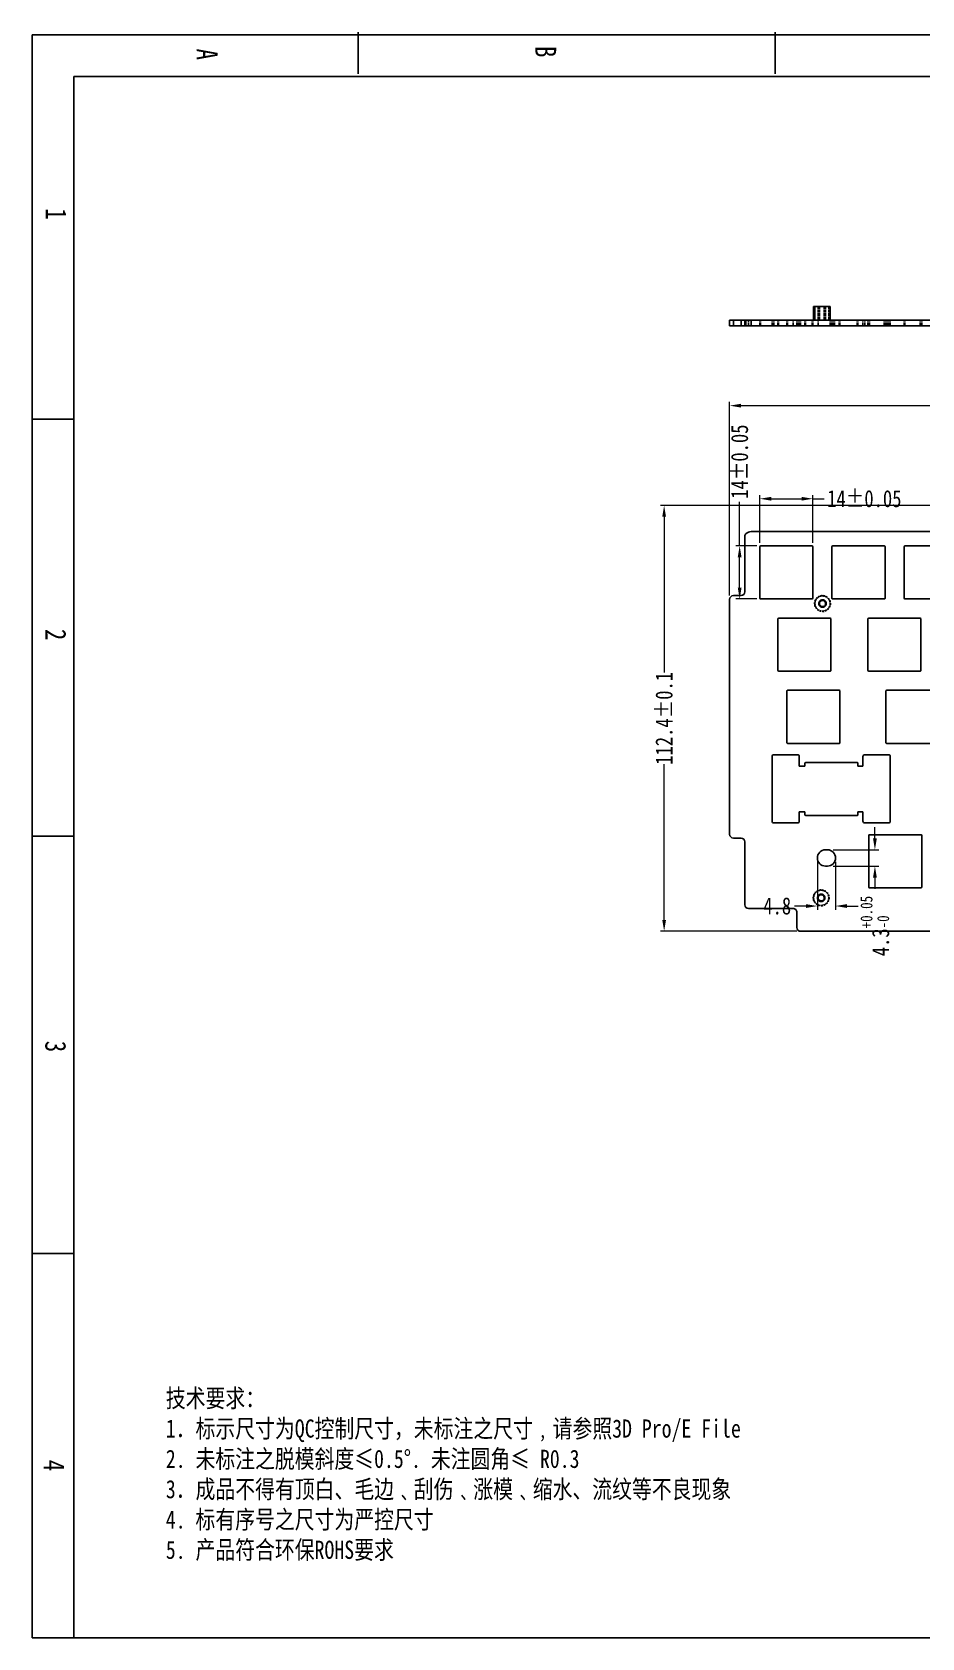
# Model space of a CAD drawing. Header units: inches. Extents: x 197 to 1691, y -77 to 347.
# Drawn here: x 1048.5 to 1283.3, y -76.9 to 346.8 of the extents above; entities that cross this region are included whole.
import ezdxf

# ---------------------------------------------------------------- set-up
doc = ezdxf.new("R2010")
doc.units = ezdxf.units.IN
doc.header["$LTSCALE"] = 1.21
doc.header["$MEASUREMENT"] = 0
doc.header["$PDMODE"] = 3
doc.header["$PDSIZE"] = 0.3125
doc.linetypes.add('HIDDEN', pattern=[0.2, 0.1, -0.1])
doc.layers.get('0').update_dxf_attribs({"linetype": 'CONTINUOUS'})
doc.layers.get('Defpoints').update_dxf_attribs({"linetype": 'CONTINUOUS'})
doc.layers.add('DEFAULT_2', color=8, linetype='HIDDEN')
doc.styles.get("Standard").update_dxf_attribs({"font": 'txt', "width": 0.8})
doc.dimstyles.new('YanXiu', dxfattribs={"dimscale": 1.5, "dimtxt": 3, "dimasz": 2, "dimexe": 0.66, "dimexo": 0.66, "dimgap": 0.66, "dimtad": 0, "dimdsep": 46, "dimtxsty": 'Standard', "dimcen": 0, "dimclrd": 3, "dimclre": 6, "dimclrt": 3, "dimazin": 2, "dimtm": 1e-09, "dimtfac": 1, "dimtofl": 0, "dimtmove": 0, "dimatfit": 3, "dimfxl": 0, "dimlwd": 5, "dimlwe": 5, "dimarcsym": 0})

# ---------------------------------------------------------------- blocks, each defined once
blk = doc.blocks.new('*D56')
at = {"color": 6, "lineweight": 5}
for p, q in [((1232.57, 198.11), (1232.57, 249.23)), ((1528.88, 198.11), (1528.88, 249.23))]:
    blk.add_line(p, q, dxfattribs=at)
at = {"color": 3, "lineweight": 5}
for p, q in [((1235.57, 248.24), (1364.92, 248.24)), ((1525.88, 248.24), (1393.9, 248.24))]:
    blk.add_line(p, q, dxfattribs=at)
at = {"color": 3}
for points in [[(1235.57, 248.74), (1235.57, 247.74), (1232.57, 248.24)], [(1525.88, 248.74), (1525.88, 247.74), (1528.88, 248.24)]]:
    blk.add_solid(points, dxfattribs=at)
at = {"layer": 'Defpoints', "color": 0}
for p in [(1528.88, 248.24), (1232.57, 197.12), (1528.88, 197.12)]:
    blk.add_point(p, dxfattribs=at)
at = {"color": 3, "insert": (1379.41, 248.24), "char_height": 4.5, "attachment_point": 5}
blk.add_mtext('296.31%%P0.1', dxfattribs=at)
blk = doc.blocks.new('*D57')
at = {"color": 6, "lineweight": 5}
for p, q in [((1309.61, 221.92), (1214.29, 221.92)), ((1250.31, 109.52), (1214.29, 109.52))]:
    blk.add_line(p, q, dxfattribs=at)
at = {"color": 3, "lineweight": 5}
for p, q in [((1215.28, 218.92), (1215.28, 177.81)), ((1215.28, 112.52), (1215.28, 153.63))]:
    blk.add_line(p, q, dxfattribs=at)
at = {"color": 3}
for points in [[(1214.78, 218.92), (1215.78, 218.92), (1215.28, 221.92)], [(1214.78, 112.52), (1215.78, 112.52), (1215.28, 109.52)]]:
    blk.add_solid(points, dxfattribs=at)
at = {"layer": 'Defpoints', "color": 0}
for p in [(1310.6, 221.92), (1215.28, 109.52), (1251.3, 109.52)]:
    blk.add_point(p, dxfattribs=at)
at = {"color": 3, "insert": (1215.28, 165.72), "char_height": 4.5, "attachment_point": 5, "rotation": 90}
blk.add_mtext('112.4%%P0.1', dxfattribs=at)
blk = doc.blocks.new('*D61')
at = {"color": 3, "lineweight": 5}
for p, q in [((1270.92, 134.02), (1270.92, 137.02)), ((1270.92, 123.72), (1270.92, 120.72))]:
    blk.add_line(p, q, dxfattribs=at)
at = {"color": 6, "lineweight": 5}
for p, q in [((1259.86, 131.02), (1271.91, 131.02)), ((1259.86, 126.72), (1271.91, 126.72))]:
    blk.add_line(p, q, dxfattribs=at)
at = {"color": 3}
for points in [[(1270.42, 134.02), (1271.42, 134.02), (1270.92, 131.02)], [(1270.42, 123.72), (1271.42, 123.72), (1270.92, 126.72)]]:
    blk.add_solid(points, dxfattribs=at)
at = {"layer": 'Defpoints', "color": 0}
for p in [(1258.87, 131.02), (1258.87, 126.72), (1270.92, 126.72)]:
    blk.add_point(p, dxfattribs=at)
at = {"color": 3, "insert": (1270.92, 110.91), "char_height": 4.5, "attachment_point": 5, "rotation": 90}
blk.add_mtext('4.3{\\H0.7x;\\S+0.05^ -0;}', dxfattribs=at)
blk = doc.blocks.new('*D62')
at = {"color": 6, "lineweight": 5}
for p, q in [((1255.72, 127.88), (1255.72, 115.2)), ((1260.52, 127.88), (1260.52, 115.2))]:
    blk.add_line(p, q, dxfattribs=at)
at = {"color": 3, "lineweight": 5}
for p, q in [((1252.72, 116.19), (1249.72, 116.19)), ((1263.52, 116.19), (1266.52, 116.19))]:
    blk.add_line(p, q, dxfattribs=at)
at = {"color": 3}
for points in [[(1252.72, 116.69), (1252.72, 115.69), (1255.72, 116.19)], [(1263.52, 116.69), (1263.52, 115.69), (1260.52, 116.19)]]:
    blk.add_solid(points, dxfattribs=at)
at = {"layer": 'Defpoints', "color": 0}
for p in [(1255.72, 128.87), (1260.52, 128.87), (1255.72, 116.19)]:
    blk.add_point(p, dxfattribs=at)
at = {"color": 3, "insert": (1245.13, 116.19), "char_height": 4.5, "attachment_point": 5}
blk.add_mtext('4.8', dxfattribs=at)
blk = doc.blocks.new('*D63')
at = {"color": 6, "lineweight": 5}
for p, q in [((1240.54, 212.01), (1240.54, 224.66)), ((1254.54, 212.01), (1254.54, 224.66))]:
    blk.add_line(p, q, dxfattribs=at)
at = {"color": 3, "lineweight": 5}
for p, q in [((1243.54, 223.67), (1251.54, 223.67)), ((1254.54, 223.67), (1257.54, 223.67))]:
    blk.add_line(p, q, dxfattribs=at)
at = {"color": 3}
for points in [[(1243.54, 224.17), (1243.54, 223.17), (1240.54, 223.67)], [(1251.54, 224.17), (1251.54, 223.17), (1254.54, 223.67)]]:
    blk.add_solid(points, dxfattribs=at)
at = {"layer": 'Defpoints', "color": 0}
for p in [(1254.54, 223.67), (1240.54, 211.02), (1254.54, 211.02)]:
    blk.add_point(p, dxfattribs=at)
at = {"color": 3, "insert": (1268.13, 223.67), "char_height": 4.5, "attachment_point": 5}
blk.add_mtext('14%%P0.05', dxfattribs=at)
blk = doc.blocks.new('*D64')
at = {"color": 3, "lineweight": 5}
for p, q in [((1235.21, 211.22), (1235.21, 222.88)), ((1235.21, 200.22), (1235.21, 208.22))]:
    blk.add_line(p, q, dxfattribs=at)
at = {"color": 6, "lineweight": 5}
for p, q in [((1239.75, 211.22), (1234.22, 211.22)), ((1239.75, 197.22), (1234.22, 197.22))]:
    blk.add_line(p, q, dxfattribs=at)
at = {"color": 3}
for points in [[(1234.71, 208.22), (1235.71, 208.22), (1235.21, 211.22)], [(1234.71, 200.22), (1235.71, 200.22), (1235.21, 197.22)]]:
    blk.add_solid(points, dxfattribs=at)
at = {"layer": 'Defpoints', "color": 0}
for p in [(1240.74, 211.22), (1235.21, 197.22), (1240.74, 197.22)]:
    blk.add_point(p, dxfattribs=at)
at = {"color": 3, "insert": (1235.21, 233.47), "char_height": 4.5, "attachment_point": 5, "rotation": 90}
blk.add_mtext('14%%P0.05', dxfattribs=at)

msp = doc.modelspace()

# ---------------------------------------------------------------- linework, layer by layer
at = {"color": 7, "linetype": 'Continuous'}
for p, q in [((1048.454, -76.943), (1048.454, 346.125)), ((1048.454, 346.125), (1691.201, 346.125)), ((1134.503, 335.809), (1134.503, 346.815)), ((1244.562, 346.815), (1244.562, 335.809)), ((1059.46, -76.943), (1059.46, 335.119)), ((1059.46, 335.119), (1691.201, 335.119)), ((1254.736, 274.373), (1254.736, 270.773)), ((1254.856, 274.373), (1254.736, 274.373)), ((1255.086, 274.373), (1255.086, 270.773)), ((1259.086, 274.373), (1255.086, 274.373)), ((1259.086, 274.373), (1259.086, 270.773)), ((1232.571, 269.273), (1232.571, 270.773)), ((1232.571, 270.773), (1528.876, 270.773)), ((1232.571, 269.273), (1528.876, 269.273)), ((1233.571, 269.273), (1233.571, 270.773)), ((1235.571, 269.273), (1235.571, 270.773)), ((1236.571, 270.773), (1236.571, 269.273)), ((1236.871, 270.773), (1236.871, 269.273)), ((1238.271, 270.773), (1238.271, 269.273)), ((1059.46, 244.651), (1048.454, 244.651)), ((1236.571, 199.12), (1236.571, 213.734)), ((1238.271, 215.02), (1291.301, 215.02)), ((1240.536, 197.42), (1240.536, 211.02)), ((1240.736, 211.22), (1254.336, 211.22)), ((1254.536, 211.02), (1254.536, 197.42)), ((1259.586, 197.42), (1259.586, 211.02)), ((1259.786, 211.22), (1273.386, 211.22)), ((1273.586, 211.02), (1273.586, 197.42)), ((1278.636, 197.42), (1278.636, 211.02)), ((1278.836, 211.22), (1292.436, 211.22)), ((1232.571, 197.12), (1232.571, 135.12)), ((1235.571, 198.12), (1233.571, 198.12)), ((1254.336, 197.22), (1240.736, 197.22)), ((1273.386, 197.22), (1259.786, 197.22)), ((1292.436, 197.22), (1278.836, 197.22)), ((1245.301, 178.37), (1245.301, 191.97)), ((1245.501, 192.17), (1259.101, 192.17)), ((1259.301, 191.97), (1259.301, 178.37)), ((1269.066, 178.37), (1269.066, 191.97)), ((1269.266, 192.17), (1282.866, 192.17)), ((1283.066, 191.97), (1283.066, 178.37)), ((1259.101, 178.17), (1245.501, 178.17)), ((1282.866, 178.17), (1269.266, 178.17)), ((1247.686, 159.32), (1247.686, 172.92)), ((1247.886, 173.12), (1261.486, 173.12)), ((1261.686, 172.92), (1261.686, 159.32)), ((1273.831, 159.32), (1273.831, 172.92)), ((1274.031, 173.12), (1287.631, 173.12)), ((1261.486, 159.12), (1247.886, 159.12)), ((1287.631, 159.12), (1274.031, 159.12)), ((1243.759, 138.629), (1243.759, 155.629)), ((1244.259, 156.129), (1250.459, 156.129)), ((1250.959, 155.629), (1250.959, 153.07)), ((1250.959, 153.07), (1252.436, 153.07)), ((1252.436, 153.07), (1252.436, 153.87)), ((1252.636, 154.07), (1266.236, 154.07)), ((1266.436, 153.87), (1266.436, 153.07)), ((1266.436, 153.07), (1267.759, 153.07)), ((1267.759, 153.07), (1267.759, 155.629)), ((1268.259, 156.129), (1274.459, 156.129)), ((1274.959, 155.629), (1274.959, 138.629)), ((1250.959, 141.07), (1250.959, 138.629)), ((1252.436, 141.07), (1250.959, 141.07)), ((1252.436, 140.27), (1252.436, 141.07)), ((1266.236, 140.07), (1252.636, 140.07)), ((1266.436, 141.07), (1266.436, 140.27)), ((1267.759, 141.07), (1266.436, 141.07)), ((1267.759, 138.629), (1267.759, 141.07)), ((1250.459, 138.129), (1244.259, 138.129)), ((1274.459, 138.129), (1268.259, 138.129)), ((1048.454, 134.591), (1059.46, 134.591)), ((1233.571, 134.12), (1235.571, 134.12)), ((1236.571, 116.551), (1236.571, 133.12)), ((1269.289, 121.22), (1269.289, 134.82)), ((1269.489, 135.02), (1283.089, 135.02)), ((1283.289, 134.82), (1283.289, 121.22)), ((1257.873, 131.023), (1258.373, 131.023)), ((1258.373, 126.723), (1257.873, 126.723)), ((1283.089, 121.02), (1269.489, 121.02)), ((1249.3, 115.55), (1237.571, 115.551)), ((1250.301, 114.55), (1250.301, 110.52)), ((1313.301, 109.52), (1251.301, 109.52)), ((1059.46, 24.532), (1048.454, 24.532)), ((1691.201, -76.943), (1048.454, -76.943))]:
    msp.add_line(p, q, dxfattribs=at)
for centre, radius, start, end in [((1237.571, 213.734), 1, 134.427, 180), ((1238.271, 213.02), 2, 90, 134.427), ((1240.736, 211.02), 0.2, 90, 180), ((1254.336, 211.02), 0.2, 0, 90), ((1259.786, 211.02), 0.2, 90, 180), ((1273.386, 211.02), 0.2, 0, 90), ((1278.836, 211.02), 0.2, 90, 180), ((1233.571, 197.12), 1, 90, 180), ((1235.571, 199.12), 1, 270, 0), ((1240.736, 197.42), 0.2, 180, 270), ((1254.336, 197.42), 0.2, 270, 0), ((1259.786, 197.42), 0.2, 180, 270), ((1273.386, 197.42), 0.2, 270, 0), ((1278.836, 197.42), 0.2, 180, 270), ((1245.501, 191.97), 0.2, 90, 180), ((1259.101, 191.97), 0.2, 0, 90), ((1269.266, 191.97), 0.2, 90, 180), ((1282.866, 191.97), 0.2, 0, 90), ((1245.501, 178.37), 0.2, 180, 270), ((1259.101, 178.37), 0.2, 270, 0), ((1269.266, 178.37), 0.2, 180, 270), ((1282.866, 178.37), 0.2, 270, 0), ((1247.886, 172.92), 0.2, 90, 180), ((1261.486, 172.92), 0.2, 0, 90), ((1274.031, 172.92), 0.2, 90, 180), ((1247.886, 159.32), 0.2, 180, 270), ((1261.486, 159.32), 0.2, 270, 0), ((1274.031, 159.32), 0.2, 180, 270), ((1244.259, 155.629), 0.5, 90, 180), ((1250.459, 155.629), 0.5, 0, 90), ((1252.636, 153.87), 0.2, 90, 180), ((1266.236, 153.87), 0.2, 0, 90), ((1268.259, 155.629), 0.5, 90, 180), ((1274.459, 155.629), 0.5, 0, 90), ((1252.636, 140.27), 0.2, 180, 270), ((1266.236, 140.27), 0.2, 270, 0), ((1244.259, 138.629), 0.5, 180, 270), ((1250.459, 138.629), 0.5, 270, 0), ((1268.259, 138.629), 0.5, 180, 270), ((1274.459, 138.629), 0.5, 270, 0), ((1233.571, 135.12), 1, 180, 270), ((1235.571, 133.12), 1, 0, 90), ((1269.489, 134.82), 0.2, 90, 180), ((1283.089, 134.82), 0.2, 0, 90), ((1257.873, 128.873), 2.15, 90, 270), ((1258.373, 128.873), 2.15, 270, 90), ((1269.489, 121.22), 0.2, 180, 270), ((1283.089, 121.22), 0.2, 270, 0), ((1237.571, 116.551), 1, 180, 270), ((1249.301, 114.55), 1, 0, 90.09533), ((1251.301, 110.52), 1, 180, 270)]:
    msp.add_arc(centre, radius, start, end, dxfattribs=at)
at = {"layer": 'DEFAULT_2', "color": 8, "linetype": 'HIDDEN'}
for p, q in [((1255.086, 274.373), (1254.856, 274.373)), ((1255.936, 274.373), (1255.936, 270.773)), ((1256.286, 274.373), (1256.286, 270.773)), ((1257.536, 274.373), (1257.536, 270.773)), ((1257.886, 274.373), (1257.886, 270.773)), ((1258.736, 274.373), (1258.736, 270.773)), ((1237.571, 269.273), (1237.571, 270.773)), ((1240.536, 270.773), (1240.536, 269.273)), ((1240.736, 270.773), (1240.736, 269.273)), ((1243.759, 270.773), (1243.759, 269.273)), ((1244.259, 270.773), (1244.259, 269.273)), ((1245.301, 270.773), (1245.301, 269.273)), ((1245.501, 270.773), (1245.501, 269.273)), ((1247.686, 270.773), (1247.686, 269.273)), ((1247.886, 270.773), (1247.886, 269.273)), ((1249.301, 270.773), (1249.301, 269.273)), ((1250.301, 270.773), (1250.301, 269.273)), ((1250.459, 270.773), (1250.459, 269.273)), ((1250.959, 270.773), (1250.959, 269.273)), ((1251.301, 270.773), (1251.301, 269.273)), ((1252.436, 270.773), (1252.436, 269.273)), ((1252.636, 270.773), (1252.636, 269.273)), ((1254.336, 270.773), (1254.336, 269.273)), ((1254.536, 270.773), (1254.536, 269.273)), ((1255.973, 270.773), (1255.973, 269.273)), ((1259.101, 270.773), (1259.101, 269.273)), ((1259.301, 270.773), (1259.301, 269.273)), ((1259.586, 270.773), (1259.586, 269.273)), ((1259.786, 270.773), (1259.786, 269.273)), ((1260.273, 270.773), (1260.273, 269.273)), ((1261.486, 270.773), (1261.486, 269.273)), ((1261.686, 270.773), (1261.686, 269.273)), ((1266.236, 270.773), (1266.236, 269.273)), ((1266.436, 270.773), (1266.436, 269.273)), ((1267.759, 270.773), (1267.759, 269.273)), ((1268.259, 270.773), (1268.259, 269.273)), ((1269.066, 270.773), (1269.066, 269.273)), ((1269.266, 270.773), (1269.266, 269.273)), ((1269.289, 270.773), (1269.289, 269.273)), ((1269.489, 270.773), (1269.489, 269.273)), ((1273.386, 270.773), (1273.386, 269.273)), ((1273.586, 270.773), (1273.586, 269.273)), ((1273.831, 270.773), (1273.831, 269.273)), ((1274.031, 270.773), (1274.031, 269.273)), ((1274.459, 270.773), (1274.459, 269.273)), ((1274.959, 270.773), (1274.959, 269.273)), ((1278.636, 270.773), (1278.636, 269.273)), ((1278.836, 270.773), (1278.836, 269.273)), ((1282.866, 270.773), (1282.866, 269.273)), ((1283.066, 270.773), (1283.066, 269.273)), ((1283.089, 270.773), (1283.089, 269.273)), ((1283.289, 270.773), (1283.289, 269.273))]:
    msp.add_line(p, q, dxfattribs=at)
at = {"layer": 'DEFAULT_2', "color": 2, "linetype": 'HIDDEN', "ltscale": 3}
for centre, radius in [((1257.086, 196.02), 2.1), ((1257.086, 196.02), 2), ((1256.736, 118.351), 2.1), ((1256.736, 118.351), 2)]:
    msp.add_circle(centre, radius, dxfattribs=at)
at = {"layer": 'DEFAULT_2', "color": 8, "linetype": 'HIDDEN'}
for centre, radius in [((1257.086, 196.02), 2), ((1257.086, 196.02), 2), ((1257.086, 196.02), 0.8), ((1257.086, 196.02), 0.8), ((1256.736, 118.351), 2), ((1256.736, 118.351), 2), ((1256.736, 118.351), 0.8), ((1256.736, 118.351), 0.8)]:
    msp.add_circle(centre, radius, dxfattribs=at)
at = {"layer": 'DEFAULT_2', "color": 2, "linetype": 'HIDDEN', "ltscale": 3}
for centre in [(1257.086, 196.02), (1256.736, 118.351)]:
    msp.add_arc(centre, 0.8, 14.02007, 349.76183, dxfattribs=at)
for points, knots in [([(1256.508, 196.816), (1256.674, 196.936), (1257.095, 197.073), (1257.715, 196.863), (1258.093, 196.326), (1258.078, 195.669), (1257.677, 195.15), (1257.045, 194.969), (1256.43, 195.199), (1256.071, 195.748), (1256.107, 196.403), (1256.525, 196.91), (1257.162, 197.069), (1257.769, 196.82), (1258.111, 196.259), (1258.053, 195.605), (1257.618, 195.113), (1256.977, 194.974), (1256.378, 195.243), (1256.055, 195.815), (1256.134, 196.467), (1256.584, 196.945), (1257.23, 197.062), (1257.82, 196.774), (1258.124, 196.192), (1258.024, 195.543), (1257.558, 195.08), (1256.909, 194.984), (1256.328, 195.291), (1256.044, 195.883), (1256.165, 196.528), (1256.646, 196.975), (1257.297, 197.051), (1257.68, 196.831), (1257.817, 196.679)], [0, 0, 0, 0, 0.0312476, 0.0624971, 0.0937489, 0.1250021, 0.1562545, 0.1875048, 0.2187528, 0.25, 0.2812478, 0.3124976, 0.3437497, 0.3750029, 0.4062551, 0.437505, 0.4687528, 0.5, 0.531248, 0.5624981, 0.5937504, 0.6250037, 0.6562556, 0.6875051, 0.7187528, 0.75, 0.7812482, 0.8124987, 0.8437513, 0.8750044, 0.906256, 0.9375053, 0.9687528, 1, 1, 1, 1]), ([(1256.276, 196.514), (1256.223, 196.404), (1256.16, 196.162), (1256.213, 195.792), (1256.413, 195.475), (1256.626, 195.339), (1256.741, 195.299)], [0, 0, 0, 0, 0.2502593, 0.5002707, 0.7502686, 1, 1, 1, 1]), ([(1256.158, 119.147), (1256.324, 119.267), (1256.745, 119.404), (1257.365, 119.194), (1257.743, 118.657), (1257.728, 118), (1257.327, 117.48), (1256.695, 117.3), (1256.08, 117.529), (1255.721, 118.079), (1255.757, 118.734), (1256.175, 119.241), (1256.812, 119.4), (1257.419, 119.151), (1257.761, 118.59), (1257.703, 117.936), (1257.268, 117.444), (1256.627, 117.305), (1256.028, 117.574), (1255.705, 118.146), (1255.784, 118.798), (1256.234, 119.275), (1256.88, 119.393), (1257.47, 119.105), (1257.774, 118.523), (1257.674, 117.874), (1257.208, 117.411), (1256.559, 117.314), (1255.978, 117.622), (1255.694, 118.213), (1255.815, 118.859), (1256.296, 119.306), (1256.947, 119.382), (1257.33, 119.162), (1257.467, 119.009)], [0, 0, 0, 0, 0.0312476, 0.0624971, 0.0937489, 0.1250021, 0.1562545, 0.1875048, 0.2187528, 0.25, 0.2812478, 0.3124976, 0.3437497, 0.3750029, 0.4062551, 0.437505, 0.4687528, 0.5, 0.531248, 0.5624981, 0.5937504, 0.6250037, 0.6562556, 0.6875051, 0.7187528, 0.75, 0.7812482, 0.8124987, 0.8437513, 0.8750044, 0.906256, 0.9375053, 0.9687528, 1, 1, 1, 1]), ([(1255.926, 118.844), (1255.873, 118.735), (1255.81, 118.493), (1255.863, 118.122), (1256.063, 117.806), (1256.276, 117.67), (1256.391, 117.63)], [0, 0, 0, 0, 0.2502593, 0.5002707, 0.7502686, 1, 1, 1, 1])]:
    msp.add_open_spline(points, degree=3, knots=knots, dxfattribs=at)

# ---------------------------------------------------------------- texts
at = {"color": 7, "linetype": 'Continuous', "char_height": 5.503, "width": 5.50297, "attachment_point": 1, "rotation": 270, "line_spacing_factor": 0.9}
for s, insert in [('A', (1097.431, 342.457)), ('B', (1186.781, 343.147)), ('1', (1057.561, 300.318)), ('2', (1057.463, 189.321)), ('3', (1057.442, 80.621)), ('4', (1057.01, -29.948))]:
    msp.add_mtext(s, dxfattribs=dict(at, insert=insert))
at = {"insert": (1083.75, -11.289), "char_height": 4.8, "width": 215.5784, "attachment_point": 1}
msp.add_mtext('{\\fSimSun|b0|i0|c134|p2;技术要求：\\P1．标示尺寸为QC控制尺寸，未标注之尺寸\\fSimSun|b0|i0|c136|p2;﹐\\fSimSun|b0|i0|c134|p2;请参照3D Pro/E File\\P2. 未标注之脱模斜度≤0.5%%D. 未注圆角≤ R0.3\\P3．成品不得有顶白、毛边\\fSimSun|b0|i0|c136|p2;﹑\\fSimSun|b0|i0|c134|p2;刮伤\\fSimSun|b0|i0|c136|p2;﹑\\fSimSun|b0|i0|c134|p2;涨模\\fSimSun|b0|i0|c136|p2;﹑\\fSimSun|b0|i0|c134|p2;缩水、流纹等不良现象\\P4. 标有序号之尺寸为严控尺寸\\P5. 产品符合环保ROHS要求}', dxfattribs=at)

# ---------------------------------------------------------------- dimensions: what is measured, and where the dimension line sits
dim = msp.add_linear_dim(base=(1528.8764, 248.2449), p1=(1232.5706, 197.1203), p2=(1528.8764, 197.1203), text='<>%%P0.1', dimstyle='YanXiu')
dim.commit()
dim.dimension.update_dxf_attribs({"geometry": '*D56', "text_midpoint": (1379.4101, 248.2449), "dimtype": 160})
for base, p1, p2, text, picture, middle in [((1235.21, 197.22), (1240.736, 211.22), (1240.736, 197.22), '<>%%P0.05', '*D64', (1235.21, 233.466)), ((1270.916, 126.723), (1258.873, 131.023), (1258.873, 126.723), '<>{\\H0.7x;\\S+0.05^ -0;}', '*D61', (1270.916, 110.913))]:
    dim = msp.add_linear_dim(base=base, p1=p1, p2=p2, angle=90, text=text, dimstyle='YanXiu')
    dim.commit()
    dim.dimension.update_dxf_attribs({"geometry": picture, "text_midpoint": middle, "dimtype": 160})
dim = msp.add_linear_dim(base=(1254.536, 223.675), p1=(1240.536, 211.02), p2=(1254.536, 211.02), text='<>%%P0.05', dimstyle='YanXiu')
dim.commit()
dim.dimension.update_dxf_attribs({"geometry": '*D63', "text_midpoint": (1268.126, 223.675)})
dim = msp.add_linear_dim(base=(1215.276, 109.52), p1=(1310.601, 221.92), p2=(1251.301, 109.52), angle=90, text='<>%%P0.1', dimstyle='YanXiu')
dim.commit()
dim.dimension.update_dxf_attribs({"geometry": '*D57', "text_midpoint": (1215.276, 165.72)})
dim = msp.add_linear_dim(base=(1255.723, 116.19), p1=(1260.523, 128.873), p2=(1255.723, 128.873), dimstyle='YanXiu')
dim.commit()
dim.dimension.update_dxf_attribs({"geometry": '*D62', "text_midpoint": (1245.133, 116.19), "dimtype": 160})

doc.saveas('drawing.dxf')
